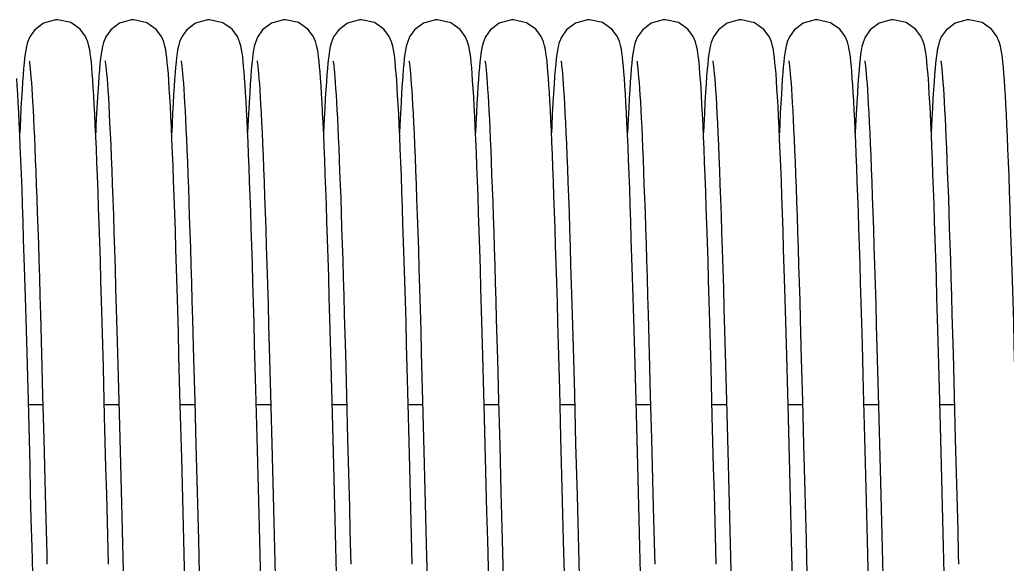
# Model space of a CAD drawing. Header units: millimetres. Extents: x 21899 to 38731, y -5425 to 3612.
# Drawn here: x 33506.3 to 33610.3, y -2716.3 to -2658.9 of the extents above; entities that cross this region are included whole.
import ezdxf

# ---------------------------------------------------------------- set-up
doc = ezdxf.new("R2010")
doc.units = ezdxf.units.MM

msp = doc.modelspace()

# ---------------------------------------------------------------- linework, layer by layer
at = {"color": 7, "linetype": 'Continuous'}
for p, q in [((33508.47, -2689.98), (33508.58, -2694.12)), ((33540.47, -2689.98), (33540.58, -2694.12)), ((33572.47, -2689.98), (33572.58, -2694.12)), ((33604.47, -2689.98), (33604.58, -2694.12)), ((33524.48, -2690.53), (33524.6, -2694.68)), ((33556.48, -2690.53), (33556.6, -2694.68)), ((33588.48, -2690.53), (33588.6, -2694.68)), ((33531.16, -2697.9), (33531.03, -2693.15)), ((33532.57, -2693.47), (33532.7, -2698.38)), ((33563.16, -2697.9), (33563.03, -2693.15)), ((33564.57, -2693.47), (33564.7, -2698.38)), ((33595.16, -2697.9), (33595.03, -2693.15)), ((33596.57, -2693.47), (33596.7, -2698.38)), ((33508.58, -2694.12), (33508.7, -2698.51)), ((33516.58, -2694.06), (33516.72, -2699.07)), ((33523.2, -2699.56), (33523.06, -2694.35)), ((33540.58, -2694.12), (33540.7, -2698.51)), ((33548.58, -2694.06), (33548.72, -2699.07)), ((33555.2, -2699.56), (33555.06, -2694.35)), ((33572.58, -2694.12), (33572.7, -2698.51)), ((33580.58, -2694.06), (33580.72, -2699.07)), ((33587.2, -2699.56), (33587.06, -2694.35)), ((33604.58, -2694.12), (33604.7, -2698.51)), ((33507.23, -2700.43), (33507.09, -2695.25)), ((33515.23, -2700.69), (33515.1, -2695.58)), ((33524.6, -2694.68), (33524.72, -2699.1)), ((33539.23, -2700.43), (33539.09, -2695.25)), ((33547.23, -2700.69), (33547.1, -2695.58)), ((33556.6, -2694.68), (33556.72, -2699.1)), ((33571.23, -2700.43), (33571.09, -2695.25)), ((33579.23, -2700.69), (33579.1, -2695.58)), ((33588.6, -2694.68), (33588.72, -2699.1)), ((33603.23, -2700.43), (33603.09, -2695.25)), ((33508.7, -2698.51), (33508.82, -2703.1)), ((33531.29, -2702.96), (33531.16, -2697.9)), ((33532.7, -2698.38), (33532.83, -2703.61)), ((33540.7, -2698.51), (33540.82, -2703.1)), ((33563.29, -2702.96), (33563.16, -2697.9)), ((33564.7, -2698.38), (33564.83, -2703.61)), ((33572.7, -2698.51), (33572.82, -2703.1)), ((33595.29, -2702.96), (33595.16, -2697.9)), ((33596.7, -2698.38), (33596.83, -2703.61)), ((33604.7, -2698.51), (33604.82, -2703.1)), ((33507.2, -2699.47), (33508.73, -2699.47)), ((33515.2, -2699.47), (33516.73, -2699.47)), ((33516.72, -2699.07), (33516.85, -2704.38)), ((33523.2, -2699.47), (33524.73, -2699.47)), ((33523.35, -2705.09), (33523.2, -2699.56)), ((33524.72, -2699.1), (33524.84, -2703.77)), ((33531.2, -2699.47), (33532.73, -2699.47)), ((33539.2, -2699.47), (33540.73, -2699.47)), ((33547.2, -2699.47), (33548.73, -2699.47)), ((33548.72, -2699.07), (33548.85, -2704.38)), ((33555.2, -2699.47), (33556.73, -2699.47)), ((33555.35, -2705.09), (33555.2, -2699.56)), ((33556.72, -2699.1), (33556.84, -2703.77)), ((33563.2, -2699.47), (33564.73, -2699.47)), ((33571.2, -2699.47), (33572.73, -2699.47)), ((33579.2, -2699.47), (33580.73, -2699.47)), ((33580.72, -2699.07), (33580.85, -2704.38)), ((33587.2, -2699.47), (33588.73, -2699.47)), ((33587.35, -2705.09), (33587.2, -2699.56)), ((33588.72, -2699.1), (33588.84, -2703.77)), ((33595.2, -2699.47), (33596.73, -2699.47)), ((33603.2, -2699.47), (33604.73, -2699.47)), ((33532.83, -2703.61), (33532.98, -2709.08)), ((33564.83, -2703.61), (33564.98, -2709.08)), ((33596.83, -2703.61), (33596.98, -2709.08)), ((33507.73, -2720.28), (33507.59, -2714.49)), ((33539.73, -2720.28), (33539.59, -2714.49)), ((33571.73, -2720.28), (33571.59, -2714.49)), ((33603.73, -2720.28), (33603.59, -2714.49)), ((33517.14, -2715.56), (33517.29, -2721.23)), ((33549.14, -2715.56), (33549.29, -2721.23)), ((33581.14, -2715.56), (33581.29, -2721.23))]:
    msp.add_line(p, q, dxfattribs=at)
for points in [[(33510.29, -2658.91), (33510.07, -2658.92), (33508.8, -2659.29), (33507.86, -2660), (33507.34, -2660.73), (33507.12, -2661.28), (33507, -2661.72), (33506.92, -2662.11), (33506.86, -2662.52), (33506.8, -2662.97), (33506.74, -2663.48), (33506.69, -2664.06), (33506.64, -2664.72)], [(33513.93, -2664.57), (33513.88, -2663.94), (33513.83, -2663.39), (33513.78, -2662.91), (33513.72, -2662.47), (33513.66, -2662.08), (33513.58, -2661.69), (33513.45, -2661.24), (33513.21, -2660.67), (33512.64, -2659.91), (33511.66, -2659.22), (33510.29, -2658.91)], [(33518.29, -2658.91), (33518.07, -2658.92), (33516.81, -2659.28), (33515.87, -2659.98), (33515.34, -2660.73), (33515.11, -2661.31), (33514.99, -2661.74), (33514.92, -2662.13), (33514.85, -2662.55), (33514.79, -2663.01), (33514.74, -2663.55), (33514.68, -2664.16), (33514.62, -2664.87)], [(33521.94, -2664.62), (33521.89, -2663.98), (33521.83, -2663.42), (33521.78, -2662.92), (33521.72, -2662.48), (33521.66, -2662.08), (33521.58, -2661.69), (33521.45, -2661.25), (33521.21, -2660.68), (33520.66, -2659.93), (33519.68, -2659.23), (33518.29, -2658.91)], [(33526.29, -2658.91), (33526.07, -2658.92), (33524.79, -2659.29), (33523.85, -2660), (33523.35, -2660.73), (33523.12, -2661.26), (33523, -2661.69), (33522.92, -2662.08), (33522.86, -2662.47), (33522.81, -2662.89), (33522.75, -2663.37), (33522.7, -2663.91), (33522.65, -2664.51), (33522.6, -2665.2)], [(33529.97, -2665.07), (33529.92, -2664.42), (33529.87, -2663.83), (33529.82, -2663.3), (33529.77, -2662.84), (33529.71, -2662.42), (33529.65, -2662.04), (33529.57, -2661.67), (33529.45, -2661.24), (33529.21, -2660.68), (33528.65, -2659.92), (33527.67, -2659.23), (33526.29, -2658.91)], [(33534.29, -2658.91), (33534.07, -2658.92), (33532.81, -2659.28), (33531.87, -2659.99), (33531.34, -2660.74), (33531.11, -2661.31), (33530.99, -2661.75), (33530.91, -2662.14), (33530.85, -2662.56), (33530.79, -2663.02), (33530.74, -2663.56), (33530.68, -2664.18), (33530.62, -2664.89)], [(33537.98, -2665.12), (33537.92, -2664.44), (33537.87, -2663.84), (33537.82, -2663.3), (33537.77, -2662.83), (33537.71, -2662.41), (33537.65, -2662.02), (33537.56, -2661.63), (33537.44, -2661.2), (33537.2, -2660.65), (33536.64, -2659.91), (33535.66, -2659.22), (33534.29, -2658.91)], [(33542.29, -2658.91), (33542.07, -2658.92), (33540.8, -2659.29), (33539.86, -2660), (33539.34, -2660.73), (33539.12, -2661.28), (33539, -2661.72), (33538.92, -2662.11), (33538.86, -2662.52), (33538.8, -2662.97), (33538.74, -2663.48), (33538.69, -2664.06), (33538.64, -2664.72)], [(33545.93, -2664.57), (33545.88, -2663.94), (33545.83, -2663.39), (33545.78, -2662.91), (33545.72, -2662.47), (33545.66, -2662.08), (33545.58, -2661.69), (33545.45, -2661.24), (33545.21, -2660.67), (33544.64, -2659.91), (33543.66, -2659.22), (33542.29, -2658.91)], [(33550.29, -2658.91), (33550.07, -2658.92), (33548.81, -2659.28), (33547.87, -2659.98), (33547.34, -2660.73), (33547.11, -2661.31), (33546.99, -2661.74), (33546.92, -2662.13), (33546.85, -2662.55), (33546.79, -2663.01), (33546.74, -2663.55), (33546.68, -2664.16), (33546.62, -2664.87)], [(33553.94, -2664.62), (33553.89, -2663.98), (33553.83, -2663.42), (33553.78, -2662.92), (33553.72, -2662.48), (33553.66, -2662.08), (33553.58, -2661.69), (33553.45, -2661.25), (33553.21, -2660.68), (33552.66, -2659.93), (33551.68, -2659.23), (33550.29, -2658.91)], [(33558.29, -2658.91), (33558.07, -2658.92), (33556.79, -2659.29), (33555.85, -2660), (33555.35, -2660.73), (33555.12, -2661.26), (33555, -2661.69), (33554.92, -2662.08), (33554.86, -2662.47), (33554.81, -2662.89), (33554.75, -2663.37), (33554.7, -2663.91), (33554.65, -2664.51), (33554.6, -2665.2)], [(33561.97, -2665.07), (33561.92, -2664.42), (33561.87, -2663.83), (33561.82, -2663.3), (33561.77, -2662.84), (33561.71, -2662.42), (33561.65, -2662.04), (33561.57, -2661.67), (33561.45, -2661.24), (33561.21, -2660.68), (33560.65, -2659.92), (33559.67, -2659.23), (33558.29, -2658.91)], [(33566.29, -2658.91), (33566.07, -2658.92), (33564.81, -2659.28), (33563.87, -2659.99), (33563.34, -2660.74), (33563.11, -2661.31), (33562.99, -2661.75), (33562.91, -2662.14), (33562.85, -2662.56), (33562.79, -2663.02), (33562.74, -2663.56), (33562.68, -2664.18), (33562.62, -2664.89)], [(33569.98, -2665.12), (33569.92, -2664.44), (33569.87, -2663.84), (33569.82, -2663.3), (33569.77, -2662.83), (33569.71, -2662.41), (33569.65, -2662.02), (33569.56, -2661.63), (33569.44, -2661.2), (33569.2, -2660.65), (33568.64, -2659.91), (33567.66, -2659.22), (33566.29, -2658.91)], [(33574.29, -2658.91), (33574.07, -2658.92), (33572.8, -2659.29), (33571.86, -2660), (33571.34, -2660.73), (33571.12, -2661.28), (33571, -2661.72), (33570.92, -2662.11), (33570.86, -2662.52), (33570.8, -2662.97), (33570.74, -2663.48), (33570.69, -2664.06), (33570.64, -2664.72)], [(33577.93, -2664.57), (33577.88, -2663.94), (33577.83, -2663.39), (33577.78, -2662.91), (33577.72, -2662.47), (33577.66, -2662.08), (33577.58, -2661.69), (33577.45, -2661.24), (33577.21, -2660.67), (33576.64, -2659.91), (33575.66, -2659.22), (33574.29, -2658.91)], [(33582.29, -2658.91), (33582.07, -2658.92), (33580.81, -2659.28), (33579.87, -2659.98), (33579.34, -2660.73), (33579.11, -2661.31), (33578.99, -2661.74), (33578.92, -2662.13), (33578.85, -2662.55), (33578.79, -2663.01), (33578.74, -2663.55), (33578.68, -2664.16), (33578.62, -2664.87)], [(33585.94, -2664.62), (33585.89, -2663.98), (33585.83, -2663.42), (33585.78, -2662.92), (33585.72, -2662.48), (33585.66, -2662.08), (33585.58, -2661.69), (33585.45, -2661.25), (33585.21, -2660.68), (33584.66, -2659.93), (33583.68, -2659.23), (33582.29, -2658.91)], [(33590.29, -2658.91), (33590.07, -2658.92), (33588.79, -2659.29), (33587.85, -2660), (33587.35, -2660.73), (33587.12, -2661.26), (33587, -2661.69), (33586.92, -2662.08), (33586.86, -2662.47), (33586.81, -2662.89), (33586.75, -2663.37), (33586.7, -2663.91), (33586.65, -2664.51), (33586.6, -2665.2)], [(33593.97, -2665.07), (33593.92, -2664.42), (33593.87, -2663.83), (33593.82, -2663.3), (33593.77, -2662.84), (33593.71, -2662.42), (33593.65, -2662.04), (33593.57, -2661.67), (33593.45, -2661.24), (33593.21, -2660.68), (33592.65, -2659.92), (33591.67, -2659.23), (33590.29, -2658.91)], [(33598.29, -2658.91), (33598.07, -2658.92), (33596.81, -2659.28), (33595.87, -2659.99), (33595.34, -2660.74), (33595.11, -2661.31), (33594.99, -2661.75), (33594.91, -2662.14), (33594.85, -2662.56), (33594.79, -2663.02), (33594.74, -2663.56), (33594.68, -2664.18), (33594.62, -2664.89)], [(33601.98, -2665.12), (33601.92, -2664.44), (33601.87, -2663.84), (33601.82, -2663.3), (33601.77, -2662.83), (33601.71, -2662.41), (33601.65, -2662.02), (33601.56, -2661.63), (33601.44, -2661.2), (33601.2, -2660.65), (33600.64, -2659.91), (33599.66, -2659.22), (33598.29, -2658.91)], [(33606.29, -2658.91), (33606.07, -2658.92), (33604.8, -2659.29), (33603.86, -2660), (33603.34, -2660.73), (33603.12, -2661.28), (33603, -2661.72), (33602.92, -2662.11), (33602.86, -2662.52), (33602.8, -2662.97), (33602.74, -2663.48), (33602.69, -2664.06), (33602.64, -2664.72)], [(33609.93, -2664.57), (33609.88, -2663.94), (33609.83, -2663.39), (33609.78, -2662.91), (33609.72, -2662.47), (33609.66, -2662.08), (33609.58, -2661.69), (33609.45, -2661.24), (33609.21, -2660.67), (33608.64, -2659.91), (33607.66, -2659.22), (33606.29, -2658.91)], [(33507.28, -2663.23), (33507.28, -2663.24), (33507.3, -2663.33), (33507.33, -2663.51), (33507.36, -2663.78), (33507.4, -2664.12), (33507.43, -2664.52), (33507.47, -2665), (33507.52, -2665.54), (33507.56, -2666.15), (33507.6, -2666.83), (33507.65, -2667.58), (33507.69, -2668.4), (33507.74, -2669.29), (33507.79, -2670.26), (33507.83, -2671.31), (33507.88, -2672.43), (33507.93, -2673.63), (33507.98, -2674.92), (33508.03, -2676.28), (33508.09, -2677.72), (33508.14, -2679.24), (33508.19, -2680.84), (33508.25, -2682.52), (33508.3, -2684.27), (33508.36, -2686.1), (33508.41, -2688.01), (33508.47, -2689.98)], [(33515.28, -2663.24), (33515.3, -2663.35), (33515.33, -2663.55), (33515.36, -2663.83), (33515.4, -2664.18), (33515.44, -2664.61), (33515.48, -2665.12), (33515.53, -2665.69), (33515.57, -2666.35), (33515.62, -2667.09), (33515.67, -2667.91), (33515.71, -2668.81), (33515.76, -2669.82), (33515.82, -2670.91), (33515.87, -2672.1), (33515.92, -2673.39), (33515.98, -2674.78), (33516.03, -2676.26), (33516.09, -2677.84), (33516.15, -2679.52), (33516.21, -2681.3), (33516.27, -2683.18), (33516.33, -2685.15), (33516.39, -2687.23), (33516.45, -2689.41), (33516.52, -2691.69), (33516.58, -2694.06)], [(33523.28, -2663.24), (33523.3, -2663.34), (33523.33, -2663.53), (33523.36, -2663.8), (33523.4, -2664.15), (33523.44, -2664.57), (33523.48, -2665.05), (33523.52, -2665.61), (33523.56, -2666.23), (33523.61, -2666.92), (33523.65, -2667.69), (33523.7, -2668.53), (33523.75, -2669.44), (33523.79, -2670.44), (33523.84, -2671.51), (33523.89, -2672.67), (33523.94, -2673.91), (33523.99, -2675.23), (33524.05, -2676.63), (33524.1, -2678.11), (33524.15, -2679.67), (33524.21, -2681.31), (33524.26, -2683.01), (33524.32, -2684.79), (33524.37, -2686.63), (33524.43, -2688.55), (33524.48, -2690.53)], [(33531.28, -2663.24), (33531.3, -2663.35), (33531.33, -2663.54), (33531.36, -2663.82), (33531.4, -2664.17), (33531.44, -2664.6), (33531.48, -2665.1), (33531.53, -2665.67), (33531.57, -2666.32), (33531.62, -2667.05), (33531.66, -2667.86), (33531.71, -2668.75), (33531.76, -2669.74), (33531.81, -2670.81), (33531.86, -2671.98), (33531.92, -2673.24), (33531.97, -2674.6), (33532.02, -2676.05), (33532.08, -2677.6), (33532.14, -2679.24), (33532.2, -2680.99), (33532.25, -2682.82), (33532.31, -2684.76), (33532.38, -2686.79), (33532.44, -2688.92), (33532.5, -2691.15), (33532.57, -2693.47)], [(33539.28, -2663.23), (33539.28, -2663.24), (33539.3, -2663.33), (33539.33, -2663.51), (33539.36, -2663.78), (33539.4, -2664.12), (33539.43, -2664.52), (33539.47, -2665), (33539.52, -2665.54), (33539.56, -2666.15), (33539.6, -2666.83), (33539.65, -2667.58), (33539.69, -2668.4), (33539.74, -2669.29), (33539.79, -2670.26), (33539.83, -2671.31), (33539.88, -2672.43), (33539.93, -2673.63), (33539.98, -2674.92), (33540.03, -2676.28), (33540.09, -2677.72), (33540.14, -2679.24), (33540.19, -2680.84), (33540.25, -2682.52), (33540.3, -2684.27), (33540.36, -2686.1), (33540.41, -2688.01), (33540.47, -2689.98)], [(33547.28, -2663.24), (33547.3, -2663.35), (33547.33, -2663.55), (33547.36, -2663.83), (33547.4, -2664.18), (33547.44, -2664.61), (33547.48, -2665.12), (33547.53, -2665.69), (33547.57, -2666.35), (33547.62, -2667.09), (33547.67, -2667.91), (33547.71, -2668.81), (33547.76, -2669.82), (33547.82, -2670.91), (33547.87, -2672.1), (33547.92, -2673.39), (33547.98, -2674.78), (33548.03, -2676.26), (33548.09, -2677.84), (33548.15, -2679.52), (33548.21, -2681.3), (33548.27, -2683.18), (33548.33, -2685.15), (33548.39, -2687.23), (33548.45, -2689.41), (33548.52, -2691.69), (33548.58, -2694.06)], [(33555.28, -2663.24), (33555.3, -2663.34), (33555.33, -2663.53), (33555.36, -2663.8), (33555.4, -2664.15), (33555.44, -2664.57), (33555.48, -2665.05), (33555.52, -2665.61), (33555.56, -2666.23), (33555.61, -2666.92), (33555.65, -2667.69), (33555.7, -2668.53), (33555.75, -2669.44), (33555.79, -2670.44), (33555.84, -2671.51), (33555.89, -2672.67), (33555.94, -2673.91), (33555.99, -2675.23), (33556.05, -2676.63), (33556.1, -2678.11), (33556.15, -2679.67), (33556.21, -2681.31), (33556.26, -2683.01), (33556.32, -2684.79), (33556.37, -2686.63), (33556.43, -2688.55), (33556.48, -2690.53)], [(33563.28, -2663.24), (33563.3, -2663.35), (33563.33, -2663.54), (33563.36, -2663.82), (33563.4, -2664.17), (33563.44, -2664.6), (33563.48, -2665.1), (33563.53, -2665.67), (33563.57, -2666.32), (33563.62, -2667.05), (33563.66, -2667.86), (33563.71, -2668.75), (33563.76, -2669.74), (33563.81, -2670.81), (33563.86, -2671.98), (33563.92, -2673.24), (33563.97, -2674.6), (33564.02, -2676.05), (33564.08, -2677.6), (33564.14, -2679.24), (33564.2, -2680.99), (33564.25, -2682.82), (33564.31, -2684.76), (33564.38, -2686.79), (33564.44, -2688.92), (33564.5, -2691.15), (33564.57, -2693.47)], [(33571.28, -2663.23), (33571.28, -2663.24), (33571.3, -2663.33), (33571.33, -2663.51), (33571.36, -2663.78), (33571.4, -2664.12), (33571.43, -2664.52), (33571.47, -2665), (33571.52, -2665.54), (33571.56, -2666.15), (33571.6, -2666.83), (33571.65, -2667.58), (33571.69, -2668.4), (33571.74, -2669.29), (33571.79, -2670.26), (33571.83, -2671.31), (33571.88, -2672.43), (33571.93, -2673.63), (33571.98, -2674.92), (33572.03, -2676.28), (33572.09, -2677.72), (33572.14, -2679.24), (33572.19, -2680.84), (33572.25, -2682.52), (33572.3, -2684.27), (33572.36, -2686.1), (33572.41, -2688.01), (33572.47, -2689.98)], [(33579.28, -2663.24), (33579.3, -2663.35), (33579.33, -2663.55), (33579.36, -2663.83), (33579.4, -2664.18), (33579.44, -2664.61), (33579.48, -2665.12), (33579.53, -2665.69), (33579.57, -2666.35), (33579.62, -2667.09), (33579.67, -2667.91), (33579.71, -2668.81), (33579.76, -2669.82), (33579.82, -2670.91), (33579.87, -2672.1), (33579.92, -2673.39), (33579.98, -2674.78), (33580.03, -2676.26), (33580.09, -2677.84), (33580.15, -2679.52), (33580.21, -2681.3), (33580.27, -2683.18), (33580.33, -2685.15), (33580.39, -2687.23), (33580.45, -2689.41), (33580.52, -2691.69), (33580.58, -2694.06)], [(33587.28, -2663.24), (33587.3, -2663.34), (33587.33, -2663.53), (33587.36, -2663.8), (33587.4, -2664.15), (33587.44, -2664.57), (33587.48, -2665.05), (33587.52, -2665.61), (33587.56, -2666.23), (33587.61, -2666.92), (33587.65, -2667.69), (33587.7, -2668.53), (33587.75, -2669.44), (33587.79, -2670.44), (33587.84, -2671.51), (33587.89, -2672.67), (33587.94, -2673.91), (33587.99, -2675.23), (33588.05, -2676.63), (33588.1, -2678.11), (33588.15, -2679.67), (33588.21, -2681.31), (33588.26, -2683.01), (33588.32, -2684.79), (33588.37, -2686.63), (33588.43, -2688.55), (33588.48, -2690.53)], [(33595.28, -2663.24), (33595.3, -2663.35), (33595.33, -2663.54), (33595.36, -2663.82), (33595.4, -2664.17), (33595.44, -2664.6), (33595.48, -2665.1), (33595.53, -2665.67), (33595.57, -2666.32), (33595.62, -2667.05), (33595.66, -2667.86), (33595.71, -2668.75), (33595.76, -2669.74), (33595.81, -2670.81), (33595.86, -2671.98), (33595.92, -2673.24), (33595.97, -2674.6), (33596.02, -2676.05), (33596.08, -2677.6), (33596.14, -2679.24), (33596.2, -2680.99), (33596.25, -2682.82), (33596.31, -2684.76), (33596.38, -2686.79), (33596.44, -2688.92), (33596.5, -2691.15), (33596.57, -2693.47)], [(33603.28, -2663.23), (33603.28, -2663.24), (33603.3, -2663.33), (33603.33, -2663.51), (33603.36, -2663.78), (33603.4, -2664.12), (33603.43, -2664.52), (33603.47, -2665), (33603.52, -2665.54), (33603.56, -2666.15), (33603.6, -2666.83), (33603.65, -2667.58), (33603.69, -2668.4), (33603.74, -2669.29), (33603.79, -2670.26), (33603.83, -2671.31), (33603.88, -2672.43), (33603.93, -2673.63), (33603.98, -2674.92), (33604.03, -2676.28), (33604.09, -2677.72), (33604.14, -2679.24), (33604.19, -2680.84), (33604.25, -2682.52), (33604.3, -2684.27), (33604.36, -2686.1), (33604.41, -2688.01), (33604.47, -2689.98)], [(33507.09, -2695.25), (33507.02, -2692.8), (33506.96, -2690.46), (33506.89, -2688.21), (33506.83, -2686.05), (33506.77, -2684), (33506.7, -2682.05), (33506.64, -2680.19), (33506.59, -2678.43), (33506.53, -2676.75), (33506.47, -2675.18), (33506.41, -2673.69), (33506.35, -2672.3), (33506.3, -2671), (33506.24, -2669.79), (33506.19, -2668.68), (33506.13, -2667.65), (33506.08, -2666.72), (33506.03, -2665.88), (33505.98, -2665.12)], [(33506.64, -2664.72), (33506.58, -2665.46), (33506.53, -2666.29), (33506.47, -2667.21), (33506.42, -2668.23), (33506.36, -2669.35), (33506.29, -2670.83)], [(33515.1, -2695.58), (33515.03, -2693.14), (33514.97, -2690.8), (33514.9, -2688.55), (33514.84, -2686.39), (33514.78, -2684.33), (33514.71, -2682.35), (33514.65, -2680.48), (33514.59, -2678.7), (33514.54, -2677.01), (33514.48, -2675.42), (33514.42, -2673.92), (33514.36, -2672.52), (33514.31, -2671.21), (33514.25, -2670), (33514.2, -2668.87), (33514.14, -2667.84), (33514.09, -2666.9), (33514.04, -2666.04), (33513.99, -2665.26), (33513.93, -2664.57)], [(33514.62, -2664.87), (33514.57, -2665.68), (33514.51, -2666.6), (33514.45, -2667.64), (33514.39, -2668.8), (33514.32, -2670.08), (33514.29, -2670.84)], [(33523.06, -2694.35), (33523, -2691.89), (33522.93, -2689.54), (33522.86, -2687.29), (33522.8, -2685.14), (33522.74, -2683.09), (33522.68, -2681.15), (33522.62, -2679.3), (33522.56, -2677.56), (33522.5, -2675.91), (33522.44, -2674.36), (33522.38, -2672.9), (33522.32, -2671.54), (33522.27, -2670.27), (33522.21, -2669.1), (33522.15, -2668.02), (33522.1, -2667.04), (33522.04, -2666.15), (33521.99, -2665.34), (33521.94, -2664.62)], [(33522.6, -2665.2), (33522.55, -2665.96), (33522.5, -2666.81), (33522.44, -2667.75), (33522.39, -2668.77), (33522.33, -2669.89), (33522.29, -2670.84)], [(33531.03, -2693.15), (33530.97, -2690.89), (33530.91, -2688.72), (33530.85, -2686.63), (33530.79, -2684.64), (33530.73, -2682.73), (33530.67, -2680.91), (33530.61, -2679.17), (33530.55, -2677.53), (33530.5, -2675.97), (33530.44, -2674.5), (33530.39, -2673.12), (33530.33, -2671.82), (33530.28, -2670.61), (33530.23, -2669.49), (33530.18, -2668.44), (33530.12, -2667.48), (33530.07, -2666.6), (33530.02, -2665.8), (33529.97, -2665.07)], [(33530.62, -2664.89), (33530.56, -2665.71), (33530.51, -2666.64), (33530.45, -2667.69), (33530.38, -2668.86), (33530.32, -2670.15), (33530.29, -2670.84)], [(33539.09, -2695.25), (33539.02, -2692.8), (33538.96, -2690.46), (33538.89, -2688.21), (33538.83, -2686.05), (33538.77, -2684), (33538.7, -2682.05), (33538.64, -2680.19), (33538.59, -2678.43), (33538.53, -2676.75), (33538.47, -2675.18), (33538.41, -2673.69), (33538.35, -2672.3), (33538.3, -2671), (33538.24, -2669.79), (33538.19, -2668.68), (33538.13, -2667.65), (33538.08, -2666.72), (33538.03, -2665.88), (33537.98, -2665.12)], [(33538.64, -2664.72), (33538.58, -2665.46), (33538.53, -2666.29), (33538.47, -2667.21), (33538.42, -2668.23), (33538.36, -2669.35), (33538.29, -2670.83)], [(33547.1, -2695.58), (33547.03, -2693.14), (33546.97, -2690.8), (33546.9, -2688.55), (33546.84, -2686.39), (33546.78, -2684.33), (33546.71, -2682.35), (33546.65, -2680.48), (33546.59, -2678.7), (33546.54, -2677.01), (33546.48, -2675.42), (33546.42, -2673.92), (33546.36, -2672.52), (33546.31, -2671.21), (33546.25, -2670), (33546.2, -2668.87), (33546.14, -2667.84), (33546.09, -2666.9), (33546.04, -2666.04), (33545.99, -2665.26), (33545.93, -2664.57)], [(33546.62, -2664.87), (33546.57, -2665.68), (33546.51, -2666.6), (33546.45, -2667.64), (33546.39, -2668.8), (33546.32, -2670.08), (33546.29, -2670.84)], [(33555.06, -2694.35), (33555, -2691.89), (33554.93, -2689.54), (33554.86, -2687.29), (33554.8, -2685.14), (33554.74, -2683.09), (33554.68, -2681.15), (33554.62, -2679.3), (33554.56, -2677.56), (33554.5, -2675.91), (33554.44, -2674.36), (33554.38, -2672.9), (33554.32, -2671.54), (33554.27, -2670.27), (33554.21, -2669.1), (33554.15, -2668.02), (33554.1, -2667.04), (33554.04, -2666.15), (33553.99, -2665.34), (33553.94, -2664.62)], [(33554.6, -2665.2), (33554.55, -2665.96), (33554.5, -2666.81), (33554.44, -2667.75), (33554.39, -2668.77), (33554.33, -2669.89), (33554.29, -2670.84)], [(33563.03, -2693.15), (33562.97, -2690.89), (33562.91, -2688.72), (33562.85, -2686.63), (33562.79, -2684.64), (33562.73, -2682.73), (33562.67, -2680.91), (33562.61, -2679.17), (33562.55, -2677.53), (33562.5, -2675.97), (33562.44, -2674.5), (33562.39, -2673.12), (33562.33, -2671.82), (33562.28, -2670.61), (33562.23, -2669.49), (33562.18, -2668.44), (33562.12, -2667.48), (33562.07, -2666.6), (33562.02, -2665.8), (33561.97, -2665.07)], [(33562.62, -2664.89), (33562.56, -2665.71), (33562.51, -2666.64), (33562.45, -2667.69), (33562.38, -2668.86), (33562.32, -2670.15), (33562.29, -2670.84)], [(33571.09, -2695.25), (33571.02, -2692.8), (33570.96, -2690.46), (33570.89, -2688.21), (33570.83, -2686.05), (33570.77, -2684), (33570.7, -2682.05), (33570.64, -2680.19), (33570.59, -2678.43), (33570.53, -2676.75), (33570.47, -2675.18), (33570.41, -2673.69), (33570.35, -2672.3), (33570.3, -2671), (33570.24, -2669.79), (33570.19, -2668.68), (33570.13, -2667.65), (33570.08, -2666.72), (33570.03, -2665.88), (33569.98, -2665.12)], [(33570.64, -2664.72), (33570.58, -2665.46), (33570.53, -2666.29), (33570.47, -2667.21), (33570.42, -2668.23), (33570.36, -2669.35), (33570.29, -2670.83)], [(33579.1, -2695.58), (33579.03, -2693.14), (33578.97, -2690.8), (33578.9, -2688.55), (33578.84, -2686.39), (33578.78, -2684.33), (33578.71, -2682.35), (33578.65, -2680.48), (33578.59, -2678.7), (33578.54, -2677.01), (33578.48, -2675.42), (33578.42, -2673.92), (33578.36, -2672.52), (33578.31, -2671.21), (33578.25, -2670), (33578.2, -2668.87), (33578.14, -2667.84), (33578.09, -2666.9), (33578.04, -2666.04), (33577.99, -2665.26), (33577.93, -2664.57)], [(33578.62, -2664.87), (33578.57, -2665.68), (33578.51, -2666.6), (33578.45, -2667.64), (33578.39, -2668.8), (33578.32, -2670.08), (33578.29, -2670.84)], [(33587.06, -2694.35), (33587, -2691.89), (33586.93, -2689.54), (33586.86, -2687.29), (33586.8, -2685.14), (33586.74, -2683.09), (33586.68, -2681.15), (33586.62, -2679.3), (33586.56, -2677.56), (33586.5, -2675.91), (33586.44, -2674.36), (33586.38, -2672.9), (33586.32, -2671.54), (33586.27, -2670.27), (33586.21, -2669.1), (33586.15, -2668.02), (33586.1, -2667.04), (33586.04, -2666.15), (33585.99, -2665.34), (33585.94, -2664.62)], [(33586.6, -2665.2), (33586.55, -2665.96), (33586.5, -2666.81), (33586.44, -2667.75), (33586.39, -2668.77), (33586.33, -2669.89), (33586.29, -2670.84)], [(33595.03, -2693.15), (33594.97, -2690.89), (33594.91, -2688.72), (33594.85, -2686.63), (33594.79, -2684.64), (33594.73, -2682.73), (33594.67, -2680.91), (33594.61, -2679.17), (33594.55, -2677.53), (33594.5, -2675.97), (33594.44, -2674.5), (33594.39, -2673.12), (33594.33, -2671.82), (33594.28, -2670.61), (33594.23, -2669.49), (33594.18, -2668.44), (33594.12, -2667.48), (33594.07, -2666.6), (33594.02, -2665.8), (33593.97, -2665.07)], [(33594.62, -2664.89), (33594.56, -2665.71), (33594.51, -2666.64), (33594.45, -2667.69), (33594.38, -2668.86), (33594.32, -2670.15), (33594.29, -2670.84)], [(33603.09, -2695.25), (33603.02, -2692.8), (33602.96, -2690.46), (33602.89, -2688.21), (33602.83, -2686.05), (33602.77, -2684), (33602.7, -2682.05), (33602.64, -2680.19), (33602.59, -2678.43), (33602.53, -2676.75), (33602.47, -2675.18), (33602.41, -2673.69), (33602.35, -2672.3), (33602.3, -2671), (33602.24, -2669.79), (33602.19, -2668.68), (33602.13, -2667.65), (33602.08, -2666.72), (33602.03, -2665.88), (33601.98, -2665.12)], [(33602.64, -2664.72), (33602.58, -2665.46), (33602.53, -2666.29), (33602.47, -2667.21), (33602.42, -2668.23), (33602.36, -2669.35), (33602.29, -2670.83)], [(33611.1, -2695.58), (33611.03, -2693.14), (33610.97, -2690.8), (33610.9, -2688.55), (33610.84, -2686.39), (33610.78, -2684.33), (33610.71, -2682.35), (33610.65, -2680.48), (33610.59, -2678.7), (33610.54, -2677.01), (33610.48, -2675.42), (33610.42, -2673.92), (33610.36, -2672.52), (33610.31, -2671.21), (33610.25, -2670), (33610.2, -2668.87), (33610.14, -2667.84), (33610.09, -2666.9), (33610.04, -2666.04), (33609.99, -2665.26), (33609.93, -2664.57)], [(33507.59, -2714.49), (33507.51, -2711.6), (33507.44, -2708.74), (33507.37, -2705.91), (33507.23, -2700.43)], [(33515.45, -2708.94), (33515.37, -2706.12), (33515.23, -2700.69)], [(33539.59, -2714.49), (33539.51, -2711.6), (33539.44, -2708.74), (33539.37, -2705.91), (33539.23, -2700.43)], [(33547.45, -2708.94), (33547.37, -2706.12), (33547.23, -2700.69)], [(33571.59, -2714.49), (33571.51, -2711.6), (33571.44, -2708.74), (33571.37, -2705.91), (33571.23, -2700.43)], [(33579.45, -2708.94), (33579.37, -2706.12), (33579.23, -2700.69)], [(33603.59, -2714.49), (33603.51, -2711.6), (33603.44, -2708.74), (33603.37, -2705.91), (33603.23, -2700.43)], [(33508.82, -2703.1), (33509.01, -2710.3), (33509.07, -2712.76), (33509.13, -2715.24), (33509.16, -2716.32)], [(33524.84, -2703.77), (33524.96, -2708.68), (33525.03, -2711.21), (33525.1, -2713.79), (33525.23, -2719.07)], [(33531.72, -2719.56), (33531.57, -2713.84), (33531.5, -2711.04), (33531.43, -2708.29), (33531.29, -2702.96)], [(33540.82, -2703.1), (33541.01, -2710.3), (33541.07, -2712.76), (33541.13, -2715.24), (33541.16, -2716.32)], [(33556.84, -2703.77), (33556.96, -2708.68), (33557.03, -2711.21), (33557.1, -2713.79), (33557.23, -2719.07)], [(33563.72, -2719.56), (33563.57, -2713.84), (33563.5, -2711.04), (33563.43, -2708.29), (33563.29, -2702.96)], [(33572.82, -2703.1), (33573.01, -2710.3), (33573.07, -2712.76), (33573.13, -2715.24), (33573.16, -2716.32)], [(33588.84, -2703.77), (33588.96, -2708.68), (33589.03, -2711.21), (33589.1, -2713.79), (33589.23, -2719.07)], [(33595.72, -2719.56), (33595.57, -2713.84), (33595.5, -2711.04), (33595.43, -2708.29), (33595.29, -2702.96)], [(33604.82, -2703.1), (33605.01, -2710.3), (33605.07, -2712.76), (33605.13, -2715.24), (33605.16, -2716.32)], [(33516.85, -2704.38), (33517, -2709.91), (33517.07, -2712.73), (33517.14, -2715.56)], [(33548.85, -2704.38), (33549, -2709.91), (33549.07, -2712.73), (33549.14, -2715.56)], [(33580.85, -2704.38), (33581, -2709.91), (33581.07, -2712.73), (33581.14, -2715.56)], [(33523.72, -2719.61), (33523.57, -2713.76), (33523.49, -2710.84), (33523.35, -2705.09)], [(33555.72, -2719.61), (33555.57, -2713.76), (33555.49, -2710.84), (33555.35, -2705.09)], [(33587.72, -2719.61), (33587.57, -2713.76), (33587.49, -2710.84), (33587.35, -2705.09)], [(33515.63, -2716.32), (33515.59, -2714.75), (33515.45, -2708.94)], [(33532.98, -2709.08), (33533.12, -2714.68), (33533.34, -2723.13)], [(33547.63, -2716.32), (33547.59, -2714.75), (33547.45, -2708.94)], [(33564.98, -2709.08), (33565.12, -2714.68), (33565.34, -2723.13)], [(33579.63, -2716.32), (33579.59, -2714.75), (33579.45, -2708.94)], [(33596.98, -2709.08), (33597.12, -2714.68), (33597.34, -2723.13)]]:
    msp.add_lwpolyline(points, dxfattribs=at)

doc.saveas('drawing.dxf')
